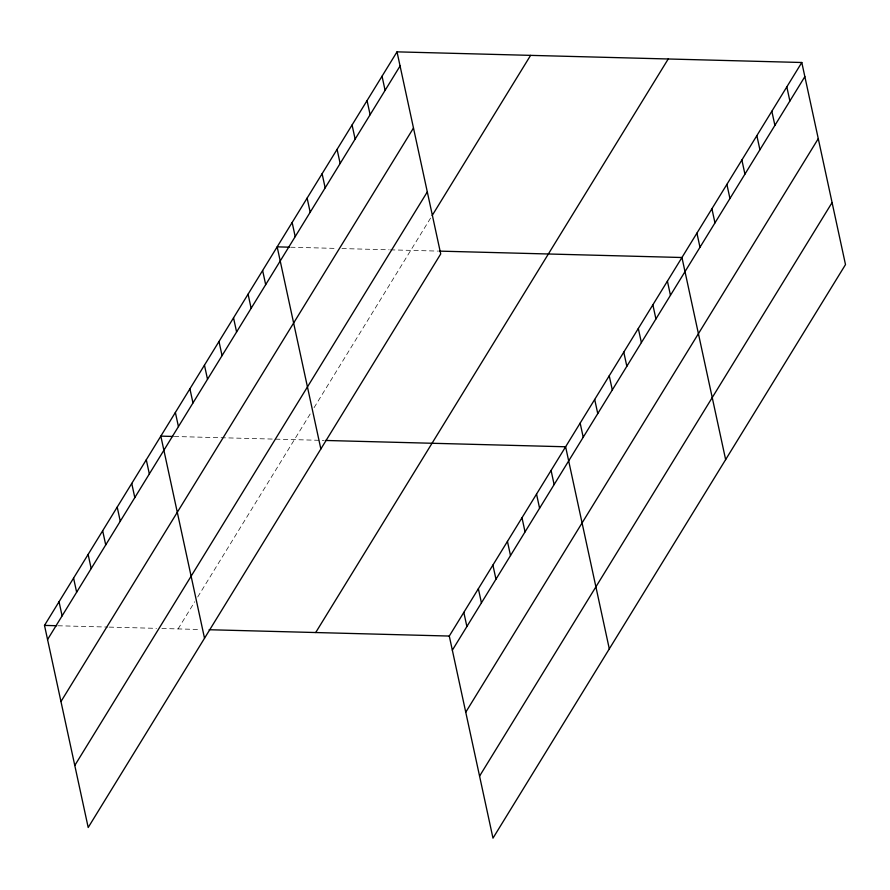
<?xml version="1.0" encoding="UTF-8"?>
<svg xmlns="http://www.w3.org/2000/svg" width="890" height="890" viewBox="0 0 890 890"><rect width="100%" height="100%" fill="white"/><g stroke="black" fill="none" stroke-linecap="round" stroke-linejoin="round"><path stroke-width="0.67" stroke-dasharray="4.45 3.34" d="M178.078 628.919L194.799 601.707M197.714 596.979L311.133 412.437M314.036 407.709L430.716 217.872M290.652 247.22L336.531 248.421M341.927 248.566L389.153 249.801M390.499 249.845L437.724 251.08M174.329 436.489L324.094 440.428M57.995 625.759L107.913 627.072M109.27 627.105L156.495 628.351M161.891 628.496L199.672 629.486"/><path stroke-width="1.33" d="M397.018 51.854L440.717 253.95L88.199 827.5L44.5 625.403L397.018 51.854L801.801 62.5L845.5 264.597L492.982 838.146L449.283 636.05L801.801 62.5M47.559 639.543L400.077 65.982M60.965 701.565L413.483 128.015M74.782 765.478L427.3 191.917M432.151 215.547L530.596 55.369M315.705 632.534L668.223 58.985M452.343 650.19L804.86 76.629M465.748 712.211L818.277 138.662M479.565 776.125L832.094 202.564M289.306 247.175L277.168 246.864L320.856 448.961M439.082 251.114L681.951 257.51L725.639 459.607M172.971 436.456L160.834 436.133L204.522 638.23M325.44 440.461L565.617 446.78L609.305 648.877M44.5 625.403L56.649 625.726M209.117 629.731L449.283 636.05M786.827 86.875L789.875 101.004M771.841 111.25L774.901 125.379M756.856 135.625L759.915 149.754M741.882 160L744.93 174.14M726.896 184.375L729.945 198.514M711.911 208.749L714.97 222.889M696.926 233.136L699.985 247.264M667.411 281.162L670.459 295.302M652.871 304.825L655.919 318.954M638.319 328.488L641.379 342.617M623.779 352.14L626.838 366.28M609.238 375.803L612.298 389.931M594.698 399.465L597.757 413.594M580.158 423.117L583.217 437.257M551.077 470.443L554.125 484.572M536.537 494.095L539.585 508.234M521.996 517.758L525.044 531.886M507.445 541.42L510.504 555.549M492.904 565.072L495.964 579.212M382.044 76.228L385.092 90.357M478.364 588.735L481.423 602.864M367.058 100.603L370.118 114.732M463.824 612.398L466.883 626.527M352.073 124.978L355.132 139.107M337.088 149.353L340.147 163.493M322.113 173.728L325.161 187.868M307.128 198.103L310.187 212.243M292.143 222.489L295.202 236.618M262.628 270.516L265.676 284.655M248.076 294.178L251.136 308.307M233.536 317.841L236.595 331.97M218.996 341.493L222.055 355.633M204.455 365.156L207.515 379.285M189.915 388.819L192.974 402.947M175.374 412.471L178.434 426.61M146.294 459.796L149.342 473.925M131.753 483.448L134.802 497.588M117.213 507.111L120.261 521.24M102.662 530.774L105.721 544.903M88.121 554.426L91.18 568.565M73.581 578.088L76.64 592.217M59.04 601.751L62.1 615.88"/></g></svg>
